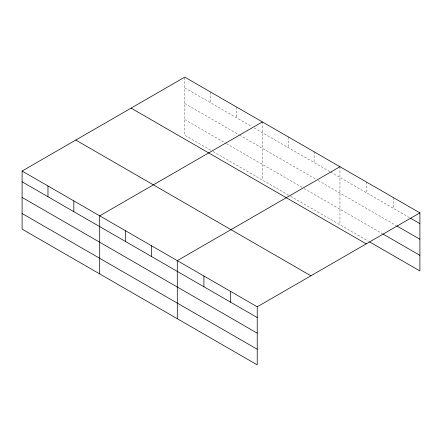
<?xml version="1.0" encoding="UTF-8"?>
<svg xmlns="http://www.w3.org/2000/svg" width="442" height="442" viewBox="0 0 442 442"><rect width="100%" height="100%" fill="white"/><g stroke="black" fill="none" stroke-linecap="round" stroke-linejoin="round"><path stroke-width="0.33" stroke-dasharray="2.21 1.66" d="M184.773 87.886L251.785 126.572M254.133 127.931L329.964 171.711M330.55 172.048L409.833 217.823M184.773 103.5L238.851 134.722M239.437 135.064L315.853 179.181M318.207 180.54L396.214 225.575M184.773 119.589L225.917 143.346M226.508 143.683L303.51 188.143M304.102 188.485L382.595 233.801M210.635 150.136L184.773 135.208L184.773 77.129M212.989 151.495L289.991 195.955M290.576 196.292L368.379 241.21M393.253 197.491L393.253 208.248M366.606 182.11L366.606 192.867M339.959 166.722L339.959 224.801M314.091 151.788L314.091 162.546M288.228 136.86L288.228 147.617M262.366 121.926L262.366 180.005M236.498 106.992L236.498 117.749M210.635 92.058L210.635 102.815"/><path stroke-width="0.66" d="M22.1 171.043L257.227 306.792L257.227 364.871L22.1 229.122L22.1 171.043L184.773 77.129L419.9 212.878L419.9 270.957L369.567 241.896M262.366 121.926L99.693 215.84L99.693 273.918M339.959 166.722L177.286 260.642L177.286 318.715M257.227 306.792L419.9 212.878M410.425 218.166L419.9 223.635M396.805 225.917L419.9 239.249M383.186 234.144L419.9 255.338M131.092 108.119L366.219 243.868M75.781 140.053L310.908 275.802M22.1 181.8L257.227 317.555M22.1 197.419L257.227 333.169M22.1 213.508L257.227 349.257M230.58 291.411L230.58 302.168M203.933 276.023L203.933 286.781M151.424 245.708L151.424 256.465M125.556 230.774L125.556 241.531M73.831 200.911L73.831 211.668M47.963 185.977L47.963 196.734"/></g></svg>
